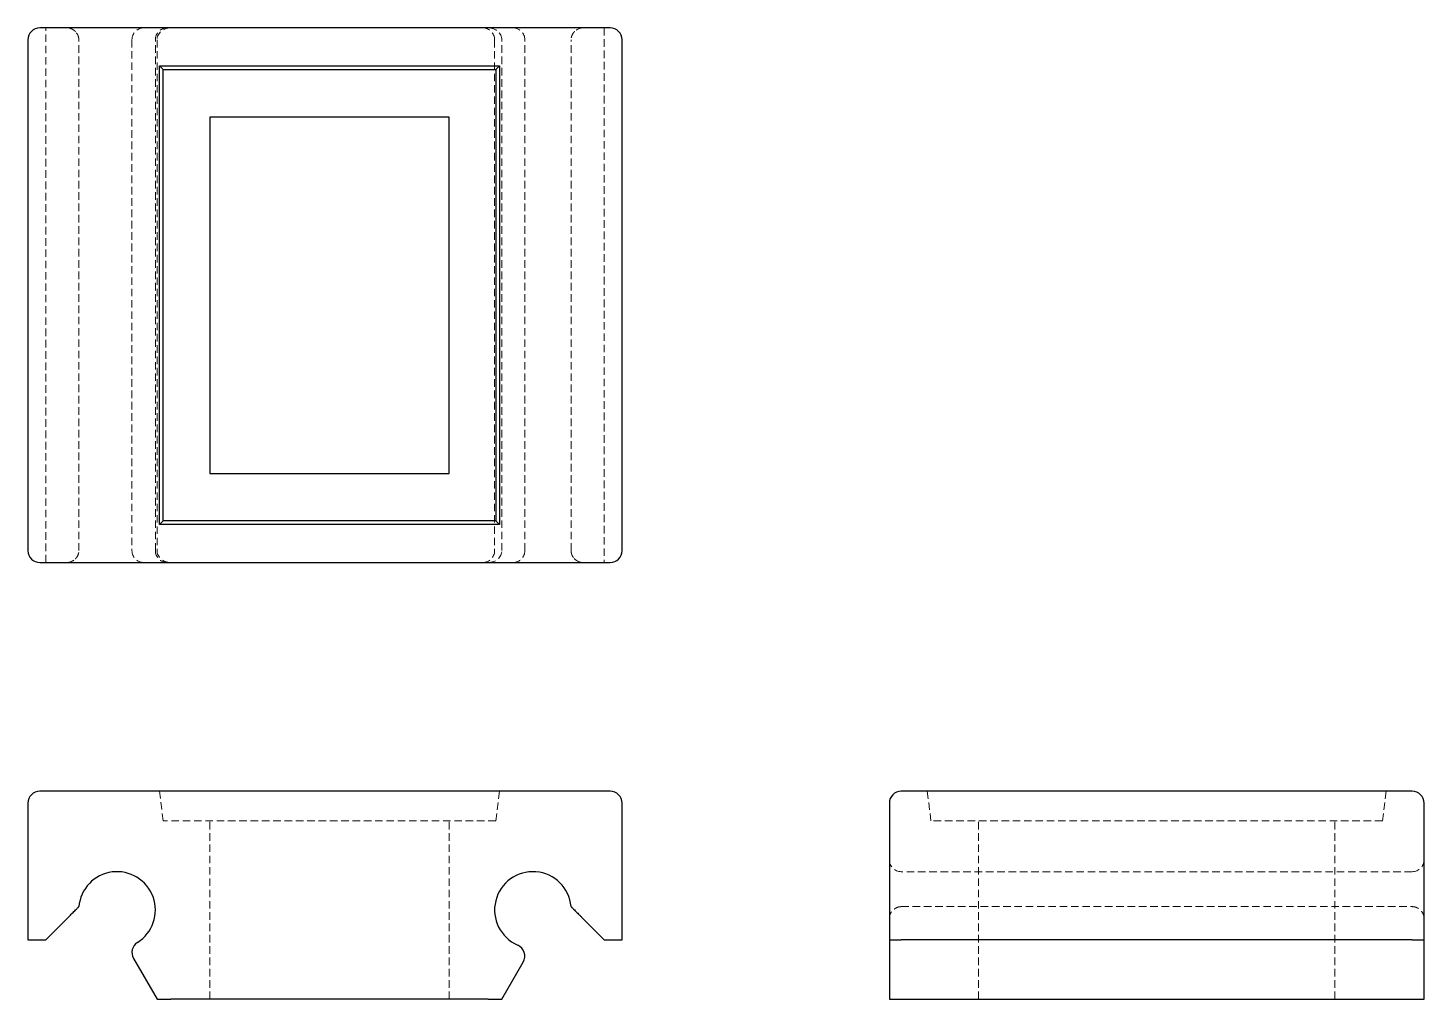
# Model space of a CAD drawing. Header units: millimetres. Extents: x 33 to 268, y 40 to 203.
import ezdxf

# ---------------------------------------------------------------- set-up
doc = ezdxf.new("R2010")
doc.units = ezdxf.units.MM
doc.linetypes.add('HIDDEN', pattern=[1.905, 1.27, -0.635])

msp = doc.modelspace()

# ---------------------------------------------------------------- linework, layer by layer
at = {"color": 7, "linetype": 'Continuous', "lineweight": 25}
for p, q in [((131, 203), (35, 203)), ((33, 201), (33, 115)), ((133, 115), (133, 201)), ((55.14, 196.62), (112.37, 196.62)), ((55.14, 119.38), (55.14, 196.62)), ((55.75, 196), (55.14, 196.62)), ((55.75, 120), (55.75, 196)), ((55.75, 196), (111.76, 196)), ((112.37, 196.62), (111.76, 196)), ((111.76, 196), (111.76, 120)), ((112.37, 196.62), (112.37, 119.38)), ((103.91, 188), (63.61, 188)), ((63.61, 188), (63.61, 128)), ((103.91, 128), (103.91, 188)), ((63.61, 128), (103.91, 128)), ((55.75, 120), (55.14, 119.38)), ((111.76, 120), (55.75, 120)), ((112.37, 119.38), (111.76, 120)), ((112.37, 119.38), (55.14, 119.38)), ((35, 113), (131, 113)), ((131, 74.5), (35, 74.5)), ((266, 74.5), (180, 74.5)), ((33, 72.5), (33, 49.5)), ((133, 49.5), (133, 72.5)), ((178, 72.5), (178, 49.5)), ((268, 49.5), (268, 72.5)), ((36.02, 49.5), (39.66, 53.14)), ((126.34, 53.14), (129.99, 49.5)), ((33, 49.5), (35, 49.5)), ((35, 49.5), (36.02, 49.5)), ((129.99, 49.5), (131, 49.5)), ((131, 49.5), (133, 49.5)), ((178, 49.5), (180, 49.5)), ((178, 49.5), (178, 46.74)), ((266, 49.5), (180, 49.5)), ((266, 49.5), (268, 49.5)), ((268, 46.74), (268, 49.5)), ((50.78, 46.35), (54.73, 39.5)), ((112.78, 39.5), (116.38, 45.74)), ((178, 46.74), (178, 39.5)), ((268, 39.5), (268, 46.74)), ((54.73, 39.5), (57.04, 39.5)), ((110.47, 39.5), (57.04, 39.5)), ((110.47, 39.5), (112.78, 39.5)), ((178, 39.5), (180, 39.5)), ((180, 39.5), (266, 39.5)), ((266, 39.5), (268, 39.5))]:
    msp.add_line(p, q, dxfattribs=at)
at = {"color": 7, "linetype": 'HIDDEN', "lineweight": 18}
for p, q in [((36.02, 113), (36.02, 203)), ((126.34, 203), (126.03, 202.93)), ((129.99, 203), (129.99, 113)), ((41.57, 115), (41.57, 201)), ((50.51, 201), (50.51, 115)), ((54.45, 115), (54.45, 201)), ((54.73, 201), (54.73, 115)), ((111.55, 201), (111.55, 115)), ((112.78, 115), (112.78, 201)), ((116.65, 115), (116.65, 201)), ((124.43, 115), (124.43, 201)), ((39.66, 113), (39.97, 113.07)), ((55.75, 69.5), (55.14, 74.5)), ((112.37, 74.5), (111.76, 69.5)), ((184.38, 74.5), (185, 69.5)), ((261.62, 74.5), (261, 69.5)), ((111.76, 69.5), (55.75, 69.5)), ((63.61, 39.5), (63.61, 69.5)), ((103.91, 39.5), (103.91, 69.5)), ((261, 69.5), (185, 69.5)), ((193, 39.5), (193, 69.5)), ((253, 39.5), (253, 69.5)), ((266, 60.95), (180, 60.95)), ((180, 55.06), (266, 55.06))]:
    msp.add_line(p, q, dxfattribs=at)
at = {"color": 7, "linetype": 'Continuous', "lineweight": 25}
for centre, radius, start, end in [((35, 201), 2, 90, 180), ((131, 201), 2, 0, 90), ((35, 115), 2, 180, 270), ((131, 115), 2, 270, 0), ((35, 72.5), 2, 90, 180), ((131, 72.5), 2, 0, 90), ((180, 72.5), 2, 90, 180), ((266, 72.5), 2, 0, 90), ((48, 54.5), 6.45, 302.2452, 175.0255), ((118, 54.5), 6.45, 4.9745, 246.6547), ((52.51, 47.35), 2, 122.2452, 210), ((114.65, 46.74), 2, 330, 66.6547)]:
    msp.add_arc(centre, radius, start, end, dxfattribs=at)
at = {"color": 7, "linetype": 'HIDDEN', "lineweight": 18}
for centre, start, end in [((39.55, 201), 42.0079, 90), ((52.51, 201), 90, 180), ((56.45, 201), 90, 180), ((109.55, 201), 0, 90), ((114.65, 201), 0, 90), ((126.45, 201), 90, 137.0275), ((39.55, 115), 270, 317.0275), ((52.51, 115), 180, 270), ((56.45, 115), 180, 270), ((109.55, 115), 270, 0), ((114.65, 115), 270, 0), ((126.45, 115), 222.0079, 270), ((180, 62.95), 180, 270), ((266, 62.95), 270, 0)]:
    msp.add_arc(centre, 2, start, end, dxfattribs=at)
for centre, major_axis, start_param, end_param in [((57.04, 201), (-2.31, 0), 4.712389, 6.283185), ((110.47, 201), (2.31, 0), 0, 1.570796), ((57.04, 115), (-2.31, 0), 0, 1.570796), ((110.47, 115), (2.31, 0), 4.712389, 6.283185)]:
    msp.add_ellipse(centre, major_axis=major_axis, ratio=0.866025, start_param=start_param, end_param=end_param, dxfattribs=at)
for points, knots in [([(40.28, 202.85), (40.25, 202.87), (40.06, 203), (39.84, 203), (39.66, 203)], [0, 0, 0, 0, 0.170479, 1, 1, 1, 1]), ([(41.57, 201), (41.56, 201.17), (41.53, 201.52), (41.3, 202.03), (41.07, 202.28), (40.94, 202.43)], [0, 0, 0, 0, 0.297192, 0.592091, 1, 1, 1, 1]), ([(125.04, 202.4), (125.02, 202.38), (124.84, 202.25), (124.63, 201.89), (124.45, 201.43), (124.43, 201.13), (124.43, 201)], [0, 0, 0, 0, 0.078136, 0.479186, 0.781782, 1, 1, 1, 1]), ([(40.96, 113.6), (40.98, 113.62), (41.16, 113.75), (41.37, 114.11), (41.55, 114.57), (41.57, 114.87), (41.57, 115)], [0, 0, 0, 0, 0.078136, 0.479186, 0.781782, 1, 1, 1, 1]), ([(124.43, 115), (124.44, 114.83), (124.47, 114.48), (124.7, 113.97), (124.93, 113.72), (125.06, 113.57)], [0, 0, 0, 0, 0.297192, 0.592091, 1, 1, 1, 1]), ([(125.72, 113.15), (125.75, 113.13), (125.94, 113), (126.16, 113), (126.34, 113)], [0, 0, 0, 0, 0.170479, 1, 1, 1, 1]), ([(180, 55.06), (179.84, 55.06), (179.69, 55.04), (179.4, 54.97), (179.27, 54.91), (179.02, 54.79), (178.9, 54.71), (178.69, 54.55), (178.6, 54.47), (178.35, 54.19), (178.22, 54), (178.09, 53.68), (178.06, 53.58), (178.01, 53.36), (178, 53.25), (178, 53.14)], [0, 0, 0, 0, 0.125, 0.125, 0.25, 0.25, 0.375, 0.375, 0.5, 0.5, 0.75, 0.75, 0.875, 0.875, 1, 1, 1, 1]), ([(268, 53.14), (268, 53.36), (267.95, 53.58), (267.78, 53.99), (267.65, 54.19), (267.4, 54.46), (267.31, 54.55), (267.1, 54.71), (266.99, 54.79), (266.74, 54.91), (266.6, 54.97), (266.31, 55.04), (266.16, 55.06), (266, 55.06)], [0, 0, 0, 0, 0.25, 0.25, 0.5, 0.5, 0.625, 0.625, 0.75, 0.75, 0.875, 0.875, 1, 1, 1, 1])]:
    msp.add_open_spline(points, degree=3, knots=knots, dxfattribs=at)
at = {"color": 7, "linetype": 'Continuous', "lineweight": 25}
for points, knots in [([(39.66, 53.14), (39.88, 53.36), (40.09, 53.58), (40.51, 53.99), (40.71, 54.19), (40.98, 54.46), (41.07, 54.55), (41.23, 54.71), (41.3, 54.79), (41.43, 54.91), (41.48, 54.97), (41.55, 55.04), (41.57, 55.06), (41.57, 55.06)], [0, 0, 0, 0, 0.25, 0.25, 0.5, 0.5, 0.625, 0.625, 0.75, 0.75, 0.875, 0.875, 1, 1, 1, 1]), ([(124.43, 55.06), (124.43, 55.06), (124.45, 55.04), (124.52, 54.97), (124.57, 54.91), (124.7, 54.79), (124.77, 54.71), (124.93, 54.55), (125.02, 54.47), (125.29, 54.19), (125.49, 54), (125.8, 53.68), (125.91, 53.58), (126.12, 53.36), (126.23, 53.25), (126.34, 53.14)], [0, 0, 0, 0, 0.125, 0.125, 0.25, 0.25, 0.375, 0.375, 0.5, 0.5, 0.75, 0.75, 0.875, 0.875, 1, 1, 1, 1])]:
    msp.add_open_spline(points, degree=3, knots=knots, dxfattribs=at)

doc.saveas('drawing.dxf')
